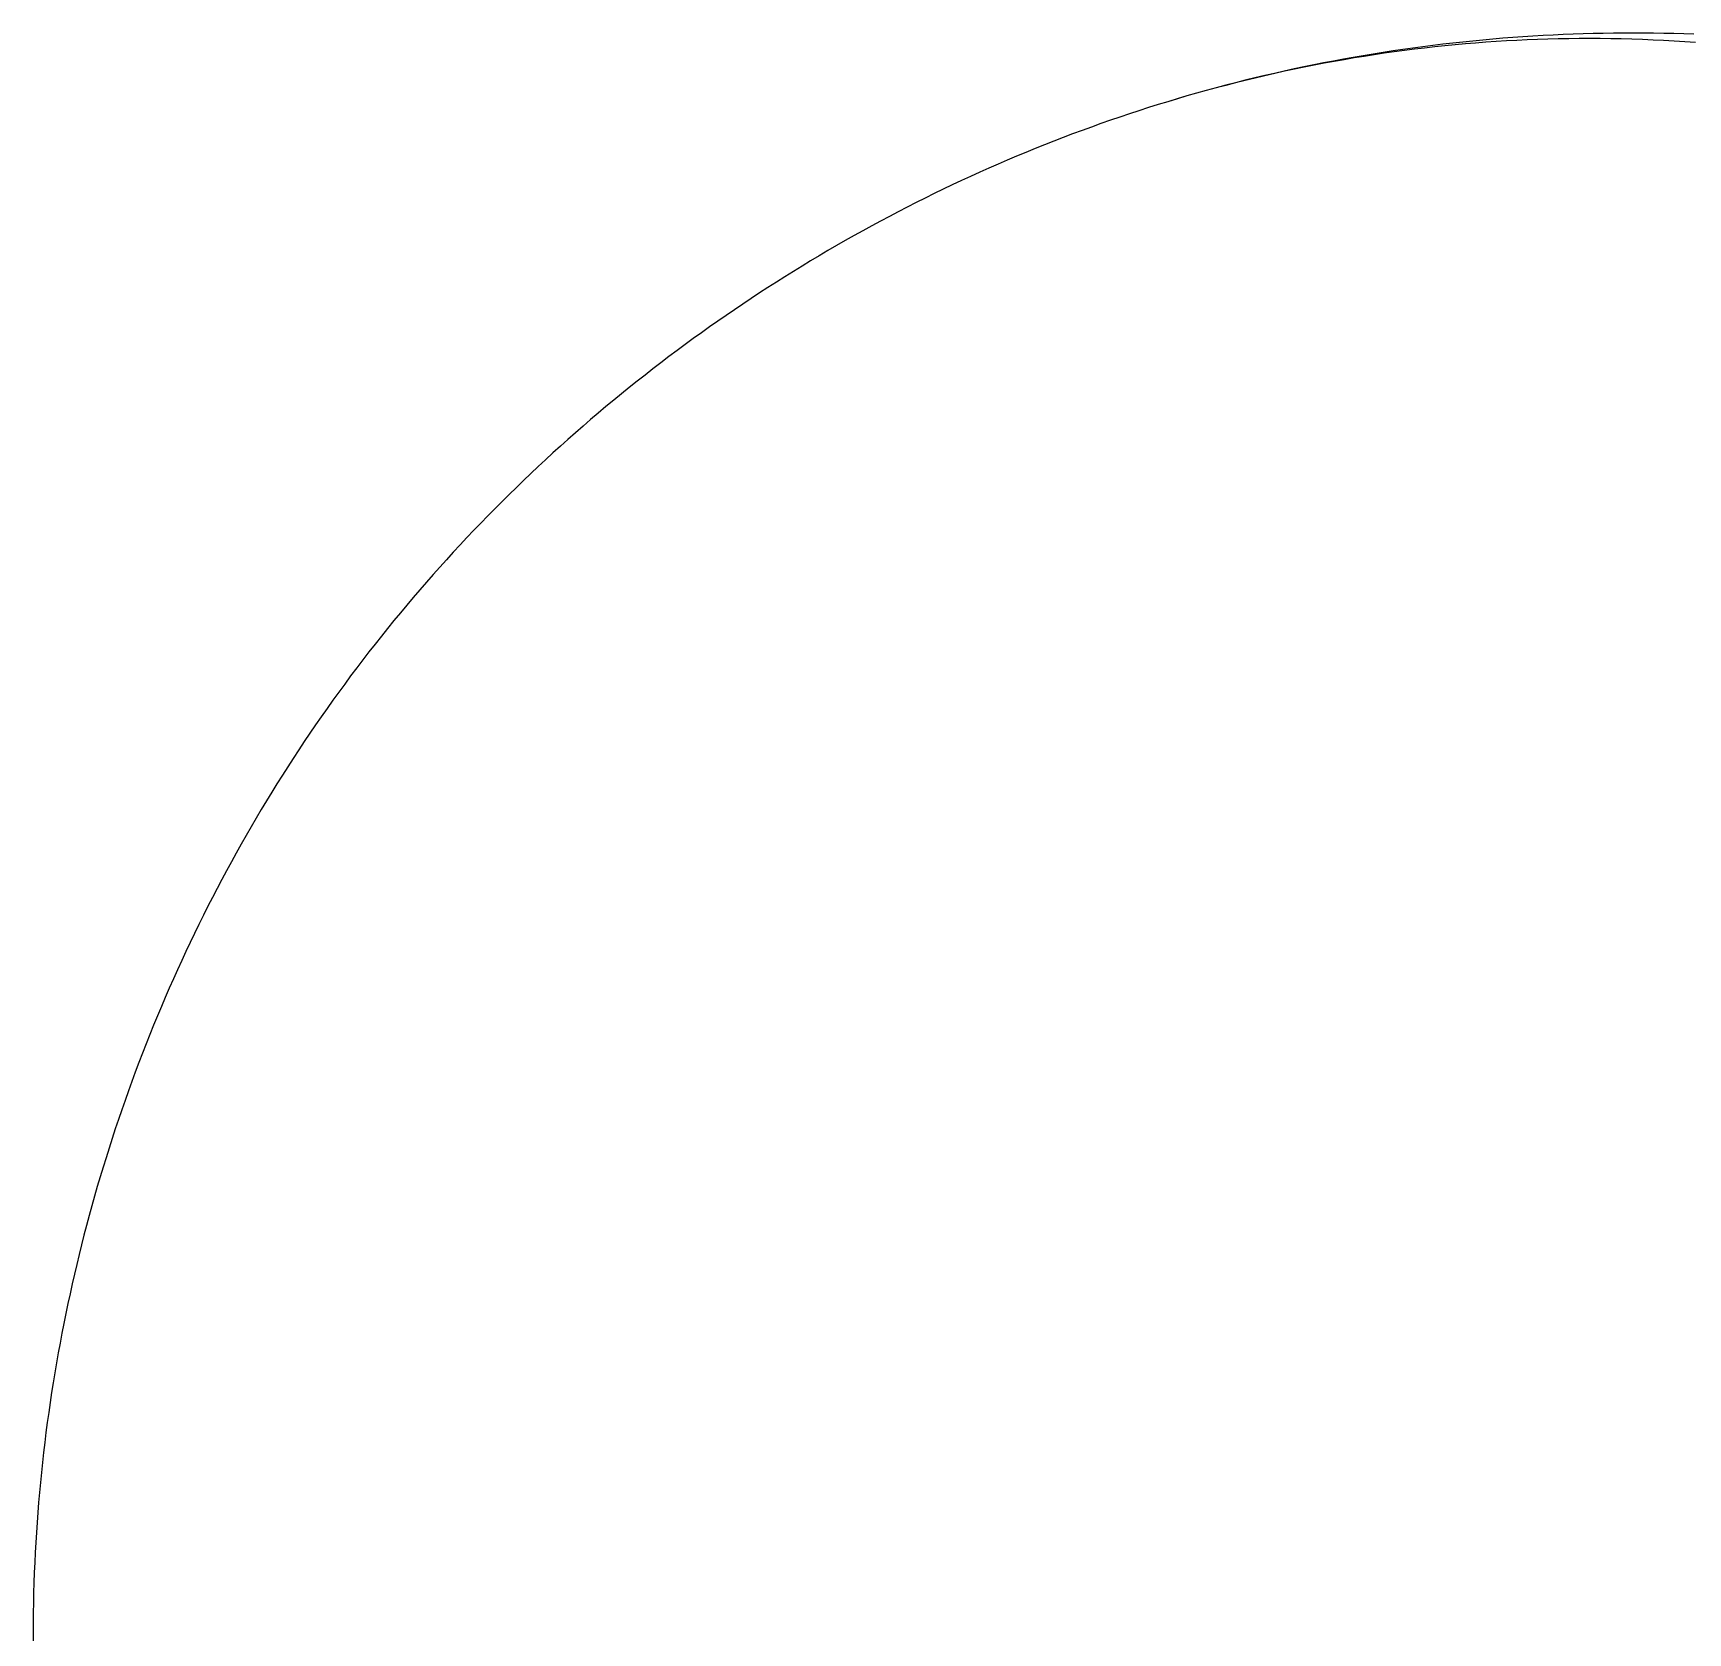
# Model space of a CAD drawing. Header units: millimetres. Extents: x -46.8 to 50, y -46.8 to 46.8.
# Drawn here: x -46.82 to 1.59, y 0 to 46.8 of the extents above; entities that cross this region are included whole.
import ezdxf

# ---------------------------------------------------------------- set-up
doc = ezdxf.new("R2010")
doc.units = ezdxf.units.MM

msp = doc.modelspace()

# ---------------------------------------------------------------- linework, layer by layer
for points in [[(1.765, 46.763, 24.88), (1.471, 46.773, 24.9), (1.177, 46.781, 24.92), (0.883, 46.788, 24.94), (0.589, 46.792, 24.96), (0.294, 46.795, 24.98), (0, 46.796, 25), (-0.294, 46.795, 25.02), (-0.589, 46.792, 25.04), (-0.883, 46.788, 25.06), (-1.177, 46.781, 25.08), (-1.471, 46.773, 25.1), (-1.765, 46.763, 25.12), (-2.059, 46.752, 25.14), (-2.353, 46.738, 25.16), (-2.647, 46.722, 25.18), (-2.941, 46.705, 25.2), (-3.234, 46.686, 25.22), (-3.528, 46.665, 25.24), (-3.821, 46.643, 25.26), (-4.114, 46.618, 25.28), (-4.407, 46.592, 25.3), (-4.7, 46.564, 25.32), (-4.993, 46.534, 25.34), (-5.285, 46.502, 25.36), (-5.577, 46.468, 25.38), (-5.87, 46.433, 25.4), (-6.161, 46.396, 25.42), (-6.453, 46.356, 25.44), (-6.744, 46.316, 25.46), (-7.035, 46.273, 25.48), (-7.326, 46.228, 25.5), (-7.616, 46.182, 25.52), (-7.906, 46.134, 25.54), (-8.196, 46.084, 25.56), (-8.486, 46.032, 25.58), (-8.775, 45.979, 25.6), (-9.064, 45.923, 25.62), (-9.352, 45.866, 25.64), (-9.64, 45.807, 25.66), (-9.928, 45.746, 25.68), (-10.215, 45.683, 25.7), (-10.502, 45.619, 25.72), (-10.788, 45.553, 25.74), (-11.074, 45.485, 25.76), (-11.36, 45.415, 25.78), (-11.645, 45.343, 25.8), (-11.929, 45.269, 25.82), (-12.213, 45.194, 25.84), (-12.497, 45.117, 25.86), (-12.78, 45.038, 25.88), (-13.063, 44.957, 25.9), (-13.345, 44.874, 25.92), (-13.626, 44.79, 25.94), (-13.907, 44.704, 25.96), (-14.187, 44.615, 25.98), (-14.467, 44.526, 26), (-14.746, 44.434, 26.02), (-15.025, 44.34, 26.04), (-15.303, 44.245, 26.06), (-15.58, 44.148, 26.08), (-15.857, 44.049, 26.1), (-16.133, 43.948, 26.12), (-16.409, 43.846, 26.14), (-16.684, 43.741, 26.16), (-16.958, 43.635, 26.18), (-17.231, 43.528, 26.2), (-17.504, 43.418, 26.22), (-17.776, 43.307, 26.24), (-18.047, 43.194, 26.26), (-18.318, 43.079, 26.28), (-18.588, 42.963, 26.3), (-18.857, 42.845, 26.32), (-19.126, 42.725, 26.34), (-19.393, 42.603, 26.36), (-19.66, 42.48, 26.38), (-19.927, 42.355, 26.4), (-20.192, 42.229, 26.42), (-20.457, 42.1, 26.44), (-20.72, 41.97, 26.46), (-20.983, 41.839, 26.48), (-21.246, 41.706, 26.5), (-21.507, 41.571, 26.52), (-21.768, 41.434, 26.54), (-22.027, 41.296, 26.56), (-22.286, 41.156, 26.58), (-22.544, 41.015, 26.6), (-22.801, 40.872, 26.62), (-23.057, 40.727, 26.64), (-23.312, 40.581, 26.66), (-23.567, 40.433, 26.68), (-23.82, 40.284, 26.7), (-24.073, 40.133, 26.72), (-24.324, 39.981, 26.74), (-24.575, 39.827, 26.76), (-24.825, 39.671, 26.78), (-25.074, 39.514, 26.8), (-25.321, 39.355, 26.82), (-25.568, 39.195, 26.84), (-25.814, 39.033, 26.86), (-26.059, 38.87, 26.88), (-26.303, 38.705, 26.9), (-26.545, 38.539, 26.92), (-26.787, 38.371, 26.94), (-27.028, 38.202, 26.96), (-27.267, 38.031, 26.98), (-27.506, 37.859, 27), (-27.744, 37.685, 27.02), (-27.98, 37.51, 27.04), (-28.215, 37.333, 27.06), (-28.45, 37.155, 27.08), (-28.683, 36.976, 27.1), (-28.915, 36.795, 27.12), (-29.146, 36.612, 27.14), (-29.376, 36.429, 27.16), (-29.604, 36.243, 27.18), (-29.832, 36.057, 27.2), (-30.058, 35.869, 27.22), (-30.283, 35.679, 27.24), (-30.507, 35.489, 27.26), (-30.73, 35.296, 27.28), (-30.951, 35.103, 27.3), (-31.172, 34.908, 27.32), (-31.391, 34.712, 27.34), (-31.609, 34.514, 27.36), (-31.826, 34.315, 27.38), (-32.041, 34.115, 27.4), (-32.255, 33.913, 27.42), (-32.468, 33.71, 27.44), (-32.68, 33.506, 27.46), (-32.89, 33.3, 27.48), (-33.099, 33.094, 27.5), (-33.307, 32.885, 27.52), (-33.513, 32.676, 27.54), (-33.718, 32.465, 27.56), (-33.922, 32.253, 27.58), (-34.125, 32.04, 27.6), (-34.326, 31.825, 27.62), (-34.525, 31.609, 27.64), (-34.724, 31.392, 27.66), (-34.921, 31.174, 27.68), (-35.116, 30.955, 27.7), (-35.31, 30.734, 27.72), (-35.503, 30.512, 27.74), (-35.694, 30.289, 27.76), (-35.884, 30.064, 27.78), (-36.073, 29.839, 27.8), (-36.26, 29.612, 27.82), (-36.445, 29.384, 27.84), (-36.629, 29.155, 27.86), (-36.812, 28.924, 27.88), (-36.993, 28.693, 27.9), (-37.172, 28.46, 27.92), (-37.351, 28.227, 27.94), (-37.527, 27.992, 27.96), (-37.702, 27.756, 27.98), (-37.876, 27.518, 28), (-38.048, 27.28, 28.02), (-38.218, 27.041, 28.04), (-38.387, 26.8, 28.06), (-38.554, 26.558, 28.08), (-38.72, 26.316, 28.1), (-38.884, 26.072, 28.12), (-39.047, 25.827, 28.14), (-39.208, 25.581, 28.16), (-39.367, 25.334, 28.18), (-39.525, 25.086, 28.2), (-39.682, 24.837, 28.22), (-39.836, 24.588, 28.24), (-39.99, 24.337, 28.26), (-40.141, 24.085, 28.28), (-40.291, 23.832, 28.3), (-40.439, 23.578, 28.32), (-40.586, 23.323, 28.34), (-40.731, 23.068, 28.36), (-40.875, 22.811, 28.38), (-41.017, 22.553, 28.4), (-41.157, 22.295, 28.42), (-41.296, 22.036, 28.44), (-41.433, 21.776, 28.46), (-41.568, 21.515, 28.48), (-41.702, 21.253, 28.5), (-41.834, 20.99, 28.52), (-41.965, 20.726, 28.54), (-42.094, 20.462, 28.56), (-42.221, 20.197, 28.58), (-42.346, 19.931, 28.6), (-42.47, 19.664, 28.62), (-42.593, 19.396, 28.64), (-42.713, 19.128, 28.66), (-42.832, 18.859, 28.68), (-42.949, 18.589, 28.7), (-43.065, 18.319, 28.72), (-43.179, 18.047, 28.74), (-43.291, 17.775, 28.76), (-43.402, 17.503, 28.78), (-43.511, 17.229, 28.8), (-43.618, 16.955, 28.82), (-43.723, 16.681, 28.84), (-43.827, 16.405, 28.86), (-43.929, 16.129, 28.88), (-44.029, 15.853, 28.9), (-44.128, 15.576, 28.92), (-44.225, 15.298, 28.94), (-44.32, 15.019, 28.96), (-44.414, 14.74, 28.98), (-44.506, 14.461, 29), (-44.596, 14.181, 29.02), (-44.684, 13.9, 29.04), (-44.771, 13.619, 29.06), (-44.856, 13.337, 29.08), (-44.939, 13.055, 29.1), (-45.02, 12.772, 29.12), (-45.1, 12.489, 29.14), (-45.178, 12.205, 29.16), (-45.254, 11.921, 29.18), (-45.328, 11.636, 29.2), (-45.401, 11.351, 29.22), (-45.471, 11.065, 29.24), (-45.54, 10.779, 29.26), (-45.608, 10.493, 29.28), (-45.673, 10.206, 29.3), (-45.737, 9.919, 29.32), (-45.799, 9.631, 29.34), (-45.859, 9.343, 29.36), (-45.917, 9.055, 29.38), (-45.974, 8.766, 29.4), (-46.029, 8.477, 29.42), (-46.082, 8.188, 29.44), (-46.133, 7.898, 29.46), (-46.182, 7.608, 29.48), (-46.23, 7.318, 29.5), (-46.275, 7.028, 29.52), (-46.319, 6.737, 29.54), (-46.361, 6.446, 29.56), (-46.401, 6.154, 29.58), (-46.44, 5.863, 29.6), (-46.476, 5.571, 29.62), (-46.511, 5.279, 29.64), (-46.544, 4.987, 29.66), (-46.575, 4.695, 29.68), (-46.604, 4.402, 29.7), (-46.631, 4.109, 29.72), (-46.657, 3.816, 29.74), (-46.68, 3.523, 29.76), (-46.702, 3.23, 29.78), (-46.722, 2.937, 29.8), (-46.74, 2.644, 29.82), (-46.756, 2.35, 29.84), (-46.77, 2.057, 29.86), (-46.783, 1.763, 29.88), (-46.793, 1.469, 29.9), (-46.802, 1.175, 29.92), (-46.808, 0.882, 29.94), (-46.813, 0.588, 29.96), (-46.816, 0.294, 29.98), (-46.817, 0, 30), (-46.816, -0.294, 30.02)], [(1.765, 46.763, 44.88), (1.471, 46.773, 44.9), (1.177, 46.781, 44.92), (0.883, 46.788, 44.94), (0.589, 46.792, 44.96), (0.294, 46.795, 44.98), (0, 46.796, 45), (-0.294, 46.795, 45.02), (-0.589, 46.792, 45.04), (-0.883, 46.788, 45.06), (-1.177, 46.781, 45.08), (-1.471, 46.773, 45.1), (-1.765, 46.763, 45.12), (-2.059, 46.752, 45.14), (-2.353, 46.738, 45.16), (-2.647, 46.722, 45.18), (-2.941, 46.705, 45.2), (-3.234, 46.686, 45.22), (-3.528, 46.665, 45.24), (-3.821, 46.643, 45.26), (-4.114, 46.618, 45.28), (-4.407, 46.592, 45.3), (-4.7, 46.564, 45.32), (-4.993, 46.534, 45.34), (-5.285, 46.502, 45.36), (-5.577, 46.468, 45.38), (-5.87, 46.433, 45.4), (-6.161, 46.396, 45.42), (-6.453, 46.356, 45.44), (-6.744, 46.316, 45.46), (-7.035, 46.273, 45.48), (-7.326, 46.228, 45.5), (-7.616, 46.182, 45.52), (-7.906, 46.134, 45.54), (-8.196, 46.084, 45.56), (-8.486, 46.032, 45.58), (-8.775, 45.979, 45.6), (-9.064, 45.923, 45.62), (-9.352, 45.866, 45.64), (-9.64, 45.807, 45.66), (-9.928, 45.746, 45.68), (-10.215, 45.683, 45.7), (-10.502, 45.619, 45.72), (-10.788, 45.553, 45.74), (-11.074, 45.485, 45.76), (-11.36, 45.415, 45.78), (-11.645, 45.343, 45.8), (-11.929, 45.269, 45.82), (-12.213, 45.194, 45.84), (-12.497, 45.117, 45.86), (-12.78, 45.038, 45.88), (-13.063, 44.957, 45.9), (-13.345, 44.874, 45.92), (-13.626, 44.79, 45.94), (-13.907, 44.704, 45.96), (-14.187, 44.615, 45.98), (-14.467, 44.526, 46), (-14.746, 44.434, 46.02), (-15.025, 44.34, 46.04), (-15.303, 44.245, 46.06), (-15.58, 44.148, 46.08), (-15.857, 44.049, 46.1), (-16.133, 43.948, 46.12), (-16.409, 43.846, 46.14), (-16.684, 43.741, 46.16), (-16.958, 43.635, 46.18), (-17.231, 43.528, 46.2), (-17.504, 43.418, 46.22), (-17.776, 43.307, 46.24), (-18.047, 43.194, 46.26), (-18.318, 43.079, 46.28), (-18.588, 42.963, 46.3), (-18.857, 42.845, 46.32), (-19.126, 42.725, 46.34), (-19.393, 42.603, 46.36), (-19.66, 42.48, 46.38), (-19.927, 42.355, 46.4), (-20.192, 42.229, 46.42), (-20.457, 42.1, 46.44), (-20.72, 41.97, 46.46), (-20.983, 41.839, 46.48), (-21.246, 41.706, 46.5), (-21.507, 41.571, 46.52), (-21.768, 41.434, 46.54), (-22.027, 41.296, 46.56), (-22.286, 41.156, 46.58), (-22.544, 41.015, 46.6), (-22.801, 40.872, 46.62), (-23.057, 40.727, 46.64), (-23.312, 40.581, 46.66), (-23.567, 40.433, 46.68), (-23.82, 40.284, 46.7), (-24.073, 40.133, 46.72), (-24.324, 39.981, 46.74), (-24.575, 39.827, 46.76), (-24.825, 39.671, 46.78), (-25.074, 39.514, 46.8), (-25.321, 39.355, 46.82), (-25.568, 39.195, 46.84), (-25.814, 39.033, 46.86), (-26.059, 38.87, 46.88), (-26.303, 38.705, 46.9), (-26.545, 38.539, 46.92), (-26.787, 38.371, 46.94), (-27.028, 38.202, 46.96), (-27.267, 38.031, 46.98), (-27.506, 37.859, 47), (-27.744, 37.685, 47.02), (-27.98, 37.51, 47.04), (-28.215, 37.333, 47.06), (-28.45, 37.155, 47.08), (-28.683, 36.976, 47.1), (-28.915, 36.795, 47.12), (-29.146, 36.612, 47.14), (-29.376, 36.429, 47.16), (-29.604, 36.243, 47.18), (-29.832, 36.057, 47.2), (-30.058, 35.869, 47.22), (-30.283, 35.679, 47.24), (-30.507, 35.489, 47.26), (-30.73, 35.296, 47.28), (-30.951, 35.103, 47.3), (-31.172, 34.908, 47.32), (-31.391, 34.712, 47.34), (-31.609, 34.514, 47.36), (-31.826, 34.315, 47.38), (-32.041, 34.115, 47.4), (-32.255, 33.913, 47.42), (-32.468, 33.71, 47.44), (-32.68, 33.506, 47.46), (-32.89, 33.3, 47.48), (-33.099, 33.094, 47.5), (-33.307, 32.885, 47.52), (-33.513, 32.676, 47.54), (-33.718, 32.465, 47.56), (-33.922, 32.253, 47.58), (-34.125, 32.04, 47.6), (-34.326, 31.825, 47.62), (-34.525, 31.609, 47.64), (-34.724, 31.392, 47.66), (-34.921, 31.174, 47.68), (-35.116, 30.955, 47.7), (-35.31, 30.734, 47.72), (-35.503, 30.512, 47.74), (-35.694, 30.289, 47.76), (-35.884, 30.064, 47.78), (-36.073, 29.839, 47.8), (-36.26, 29.612, 47.82), (-36.445, 29.384, 47.84), (-36.629, 29.155, 47.86), (-36.812, 28.924, 47.88), (-36.993, 28.693, 47.9), (-37.172, 28.46, 47.92), (-37.351, 28.227, 47.94), (-37.527, 27.992, 47.96), (-37.702, 27.756, 47.98), (-37.876, 27.518, 48), (-38.048, 27.28, 48.02), (-38.218, 27.041, 48.04), (-38.387, 26.8, 48.06), (-38.554, 26.558, 48.08), (-38.72, 26.316, 48.1), (-38.884, 26.072, 48.12), (-39.047, 25.827, 48.14), (-39.208, 25.581, 48.16), (-39.367, 25.334, 48.18), (-39.525, 25.086, 48.2), (-39.682, 24.837, 48.22), (-39.836, 24.588, 48.24), (-39.99, 24.337, 48.26), (-40.141, 24.085, 48.28), (-40.291, 23.832, 48.3), (-40.439, 23.578, 48.32), (-40.586, 23.323, 48.34), (-40.731, 23.068, 48.36), (-40.875, 22.811, 48.38), (-41.017, 22.553, 48.4), (-41.157, 22.295, 48.42), (-41.296, 22.036, 48.44), (-41.433, 21.776, 48.46), (-41.568, 21.515, 48.48), (-41.702, 21.253, 48.5), (-41.834, 20.99, 48.52), (-41.965, 20.726, 48.54), (-42.094, 20.462, 48.56), (-42.221, 20.197, 48.58), (-42.346, 19.931, 48.6), (-42.47, 19.664, 48.62), (-42.593, 19.396, 48.64), (-42.713, 19.128, 48.66), (-42.832, 18.859, 48.68), (-42.949, 18.589, 48.7), (-43.065, 18.319, 48.72), (-43.179, 18.047, 48.74), (-43.291, 17.775, 48.76), (-43.402, 17.503, 48.78), (-43.511, 17.229, 48.8), (-43.618, 16.955, 48.82), (-43.723, 16.681, 48.84), (-43.827, 16.405, 48.86), (-43.929, 16.129, 48.88), (-44.029, 15.853, 48.9), (-44.128, 15.576, 48.92), (-44.225, 15.298, 48.94), (-44.32, 15.019, 48.96), (-44.414, 14.74, 48.98), (-44.506, 14.461, 49), (-44.596, 14.181, 49.02), (-44.684, 13.9, 49.04), (-44.771, 13.619, 49.06), (-44.856, 13.337, 49.08), (-44.939, 13.055, 49.1), (-45.02, 12.772, 49.12), (-45.1, 12.489, 49.14), (-45.178, 12.205, 49.16), (-45.254, 11.921, 49.18), (-45.328, 11.636, 49.2), (-45.401, 11.351, 49.22), (-45.471, 11.065, 49.24), (-45.54, 10.779, 49.26), (-45.608, 10.493, 49.28), (-45.673, 10.206, 49.3), (-45.737, 9.919, 49.32), (-45.799, 9.631, 49.34), (-45.859, 9.343, 49.36), (-45.917, 9.055, 49.38), (-45.974, 8.766, 49.4), (-46.029, 8.477, 49.42), (-46.082, 8.188, 49.44), (-46.133, 7.898, 49.46), (-46.182, 7.608, 49.48), (-46.23, 7.318, 49.5), (-46.275, 7.028, 49.52), (-46.319, 6.737, 49.54), (-46.361, 6.446, 49.56), (-46.401, 6.154, 49.58), (-46.44, 5.863, 49.6), (-46.476, 5.571, 49.62), (-46.511, 5.279, 49.64), (-46.544, 4.987, 49.66), (-46.575, 4.695, 49.68), (-46.604, 4.402, 49.7), (-46.631, 4.109, 49.72), (-46.657, 3.816, 49.74), (-46.68, 3.523, 49.76), (-46.702, 3.23, 49.78), (-46.722, 2.937, 49.8), (-46.74, 2.644, 49.82), (-46.756, 2.35, 49.84), (-46.77, 2.057, 49.86), (-46.783, 1.763, 49.88), (-46.793, 1.469, 49.9), (-46.802, 1.175, 49.92), (-46.808, 0.882, 49.94), (-46.813, 0.588, 49.96), (-46.816, 0.294, 49.98), (-46.817, 0, 50), (-46.816, -0.294, 50.02)], [(1.765, 46.763, 64.88), (1.471, 46.773, 64.9), (1.177, 46.781, 64.92), (0.883, 46.788, 64.94), (0.589, 46.792, 64.96), (0.294, 46.795, 64.98), (0, 46.796, 65), (-0.294, 46.795, 65.02), (-0.589, 46.792, 65.04), (-0.883, 46.788, 65.06), (-1.177, 46.781, 65.08), (-1.471, 46.773, 65.1), (-1.765, 46.763, 65.12), (-2.059, 46.752, 65.14), (-2.353, 46.738, 65.16), (-2.647, 46.722, 65.18), (-2.941, 46.705, 65.2), (-3.234, 46.686, 65.22), (-3.528, 46.665, 65.24), (-3.821, 46.643, 65.26), (-4.114, 46.618, 65.28), (-4.407, 46.592, 65.3), (-4.7, 46.564, 65.32), (-4.993, 46.534, 65.34), (-5.285, 46.502, 65.36), (-5.577, 46.468, 65.38), (-5.87, 46.433, 65.4), (-6.161, 46.396, 65.42), (-6.453, 46.356, 65.44), (-6.744, 46.316, 65.46), (-7.035, 46.273, 65.48), (-7.326, 46.228, 65.5), (-7.616, 46.182, 65.52), (-7.906, 46.134, 65.54), (-8.196, 46.084, 65.56), (-8.486, 46.032, 65.58), (-8.775, 45.979, 65.6), (-9.064, 45.923, 65.62), (-9.352, 45.866, 65.64), (-9.64, 45.807, 65.66), (-9.928, 45.746, 65.68), (-10.215, 45.683, 65.7), (-10.502, 45.619, 65.72), (-10.788, 45.553, 65.74), (-11.074, 45.485, 65.76), (-11.36, 45.415, 65.78), (-11.645, 45.343, 65.8), (-11.929, 45.269, 65.82), (-12.213, 45.194, 65.84), (-12.497, 45.117, 65.86), (-12.78, 45.038, 65.88), (-13.063, 44.957, 65.9), (-13.345, 44.874, 65.92), (-13.626, 44.79, 65.94), (-13.907, 44.704, 65.96), (-14.187, 44.615, 65.98), (-14.467, 44.526, 66), (-14.746, 44.434, 66.02), (-15.025, 44.34, 66.04), (-15.303, 44.245, 66.06), (-15.58, 44.148, 66.08), (-15.857, 44.049, 66.1), (-16.133, 43.948, 66.12), (-16.409, 43.846, 66.14), (-16.684, 43.741, 66.16), (-16.958, 43.635, 66.18), (-17.231, 43.528, 66.2), (-17.504, 43.418, 66.22), (-17.776, 43.307, 66.24), (-18.047, 43.194, 66.26), (-18.318, 43.079, 66.28), (-18.588, 42.963, 66.3), (-18.857, 42.845, 66.32), (-19.126, 42.725, 66.34), (-19.393, 42.603, 66.36), (-19.66, 42.48, 66.38), (-19.927, 42.355, 66.4), (-20.192, 42.229, 66.42), (-20.457, 42.1, 66.44), (-20.72, 41.97, 66.46), (-20.983, 41.839, 66.48), (-21.246, 41.706, 66.5), (-21.507, 41.571, 66.52), (-21.768, 41.434, 66.54), (-22.027, 41.296, 66.56), (-22.286, 41.156, 66.58), (-22.544, 41.015, 66.6), (-22.801, 40.872, 66.62), (-23.057, 40.727, 66.64), (-23.312, 40.581, 66.66), (-23.567, 40.433, 66.68), (-23.82, 40.284, 66.7), (-24.073, 40.133, 66.72), (-24.324, 39.981, 66.74), (-24.575, 39.827, 66.76), (-24.825, 39.671, 66.78), (-25.074, 39.514, 66.8), (-25.321, 39.355, 66.82), (-25.568, 39.195, 66.84), (-25.814, 39.033, 66.86), (-26.059, 38.87, 66.88), (-26.303, 38.705, 66.9), (-26.545, 38.539, 66.92), (-26.787, 38.371, 66.94), (-27.028, 38.202, 66.96), (-27.267, 38.031, 66.98), (-27.506, 37.859, 67), (-27.744, 37.685, 67.02), (-27.98, 37.51, 67.04), (-28.215, 37.333, 67.06), (-28.45, 37.155, 67.08), (-28.683, 36.976, 67.1), (-28.915, 36.795, 67.12), (-29.146, 36.612, 67.14), (-29.376, 36.429, 67.16), (-29.604, 36.243, 67.18), (-29.832, 36.057, 67.2), (-30.058, 35.869, 67.22), (-30.283, 35.679, 67.24), (-30.507, 35.489, 67.26), (-30.73, 35.296, 67.28), (-30.951, 35.103, 67.3), (-31.172, 34.908, 67.32), (-31.391, 34.712, 67.34), (-31.609, 34.514, 67.36), (-31.826, 34.315, 67.38), (-32.041, 34.115, 67.4), (-32.255, 33.913, 67.42), (-32.468, 33.71, 67.44), (-32.68, 33.506, 67.46), (-32.89, 33.3, 67.48), (-33.099, 33.094, 67.5), (-33.307, 32.885, 67.52), (-33.513, 32.676, 67.54), (-33.718, 32.465, 67.56), (-33.922, 32.253, 67.58), (-34.125, 32.04, 67.6), (-34.326, 31.825, 67.62), (-34.525, 31.609, 67.64), (-34.724, 31.392, 67.66), (-34.921, 31.174, 67.68), (-35.116, 30.955, 67.7), (-35.31, 30.734, 67.72), (-35.503, 30.512, 67.74), (-35.694, 30.289, 67.76), (-35.884, 30.064, 67.78), (-36.073, 29.839, 67.8), (-36.26, 29.612, 67.82), (-36.445, 29.384, 67.84), (-36.629, 29.155, 67.86), (-36.812, 28.924, 67.88), (-36.993, 28.693, 67.9), (-37.172, 28.46, 67.92), (-37.351, 28.227, 67.94), (-37.527, 27.992, 67.96), (-37.702, 27.756, 67.98), (-37.876, 27.518, 68), (-38.048, 27.28, 68.02), (-38.218, 27.041, 68.04), (-38.387, 26.8, 68.06), (-38.554, 26.558, 68.08), (-38.72, 26.316, 68.1), (-38.884, 26.072, 68.12), (-39.047, 25.827, 68.14), (-39.208, 25.581, 68.16), (-39.367, 25.334, 68.18), (-39.525, 25.086, 68.2), (-39.682, 24.837, 68.22), (-39.836, 24.588, 68.24), (-39.99, 24.337, 68.26), (-40.141, 24.085, 68.28), (-40.291, 23.832, 68.3), (-40.439, 23.578, 68.32), (-40.586, 23.323, 68.34), (-40.731, 23.068, 68.36), (-40.875, 22.811, 68.38), (-41.017, 22.553, 68.4), (-41.157, 22.295, 68.42), (-41.296, 22.036, 68.44), (-41.433, 21.776, 68.46), (-41.568, 21.515, 68.48), (-41.702, 21.253, 68.5), (-41.834, 20.99, 68.52), (-41.965, 20.726, 68.54), (-42.094, 20.462, 68.56), (-42.221, 20.197, 68.58), (-42.346, 19.931, 68.6), (-42.47, 19.664, 68.62), (-42.593, 19.396, 68.64), (-42.713, 19.128, 68.66), (-42.832, 18.859, 68.68), (-42.949, 18.589, 68.7), (-43.065, 18.319, 68.72), (-43.179, 18.047, 68.74), (-43.291, 17.775, 68.76), (-43.402, 17.503, 68.78), (-43.511, 17.229, 68.8), (-43.618, 16.955, 68.82), (-43.723, 16.681, 68.84), (-43.827, 16.405, 68.86), (-43.929, 16.129, 68.88), (-44.029, 15.853, 68.9), (-44.128, 15.576, 68.92), (-44.225, 15.298, 68.94), (-44.32, 15.019, 68.96), (-44.414, 14.74, 68.98), (-44.506, 14.461, 69), (-44.596, 14.181, 69.02), (-44.684, 13.9, 69.04), (-44.771, 13.619, 69.06), (-44.856, 13.337, 69.08), (-44.939, 13.055, 69.1), (-45.02, 12.772, 69.12), (-45.1, 12.489, 69.14), (-45.178, 12.205, 69.16), (-45.254, 11.921, 69.18), (-45.328, 11.636, 69.2), (-45.401, 11.351, 69.22), (-45.471, 11.065, 69.24), (-45.54, 10.779, 69.26), (-45.608, 10.493, 69.28), (-45.673, 10.206, 69.3), (-45.737, 9.919, 69.32), (-45.799, 9.631, 69.34), (-45.859, 9.343, 69.36), (-45.917, 9.055, 69.38), (-45.974, 8.766, 69.4), (-46.029, 8.477, 69.42), (-46.082, 8.188, 69.44), (-46.133, 7.898, 69.46), (-46.182, 7.608, 69.48), (-46.23, 7.318, 69.5), (-46.275, 7.028, 69.52), (-46.319, 6.737, 69.54), (-46.361, 6.446, 69.56), (-46.401, 6.154, 69.58), (-46.44, 5.863, 69.6), (-46.476, 5.571, 69.62), (-46.511, 5.279, 69.64), (-46.544, 4.987, 69.66), (-46.575, 4.695, 69.68), (-46.604, 4.402, 69.7), (-46.631, 4.109, 69.72), (-46.657, 3.816, 69.74), (-46.68, 3.523, 69.76), (-46.702, 3.23, 69.78), (-46.722, 2.937, 69.8), (-46.74, 2.644, 69.82), (-46.756, 2.35, 69.84), (-46.77, 2.057, 69.86), (-46.783, 1.763, 69.88), (-46.793, 1.469, 69.9), (-46.802, 1.175, 69.92), (-46.808, 0.882, 69.94), (-46.813, 0.588, 69.96), (-46.816, 0.294, 69.98), (-46.817, 0, 70), (-46.816, -0.294, 70.02)], [(1.818, 46.521, 4.872), (1.505, 46.543, 4.894), (1.193, 46.562, 4.915), (0.881, 46.58, 4.937), (0.571, 46.594, 4.958), (0.26, 46.607, 4.979), (-0.049, 46.617, 5), (-0.358, 46.625, 5.022), (-0.666, 46.631, 5.043), (-0.974, 46.634, 5.064), (-1.281, 46.635, 5.085), (-1.588, 46.634, 5.106), (-1.894, 46.631, 5.127), (-2.199, 46.626, 5.148), (-2.503, 46.618, 5.169), (-2.807, 46.608, 5.189), (-3.111, 46.596, 5.21), (-3.413, 46.582, 5.231), (-3.716, 46.566, 5.252), (-4.017, 46.547, 5.272), (-4.318, 46.527, 5.293), (-4.618, 46.504, 5.313), (-4.918, 46.479, 5.334), (-5.217, 46.452, 5.355), (-5.515, 46.423, 5.375), (-5.813, 46.392, 5.396), (-6.11, 46.359, 5.416), (-6.407, 46.323, 5.436), (-6.703, 46.286, 5.457), (-6.998, 46.246, 5.477), (-7.293, 46.205, 5.497), (-7.587, 46.161, 5.518), (-7.881, 46.116, 5.538), (-8.174, 46.068, 5.558), (-8.466, 46.018, 5.578), (-8.758, 45.967, 5.599), (-9.049, 45.913, 5.619), (-9.34, 45.857, 5.639), (-9.63, 45.8, 5.659), (-9.919, 45.74, 5.679), (-10.208, 45.678, 5.699), (-10.496, 45.615, 5.72), (-10.783, 45.549, 5.74), (-11.07, 45.482, 5.76), (-11.357, 45.413, 5.78), (-11.643, 45.341, 5.8), (-11.928, 45.268, 5.82), (-12.212, 45.193, 5.84), (-12.496, 45.116, 5.86), (-12.78, 45.037, 5.88), (-13.062, 44.957, 5.9), (-13.344, 44.874, 5.92), (-13.626, 44.79, 5.94), (-13.907, 44.704, 5.96), (-14.187, 44.615, 5.98), (-14.467, 44.526, 6), (-14.746, 44.434, 6.02), (-15.025, 44.34, 6.04), (-15.303, 44.245, 6.06), (-15.58, 44.148, 6.08), (-15.857, 44.049, 6.1), (-16.133, 43.948, 6.12), (-16.409, 43.846, 6.14), (-16.684, 43.741, 6.16), (-16.958, 43.635, 6.18), (-17.231, 43.528, 6.2), (-17.504, 43.418, 6.22), (-17.776, 43.307, 6.24), (-18.047, 43.194, 6.26), (-18.318, 43.079, 6.28), (-18.588, 42.963, 6.3), (-18.857, 42.845, 6.32), (-19.126, 42.725, 6.34), (-19.393, 42.603, 6.36), (-19.66, 42.48, 6.38), (-19.927, 42.355, 6.4), (-20.192, 42.229, 6.42), (-20.457, 42.1, 6.44), (-20.72, 41.97, 6.46), (-20.983, 41.839, 6.48), (-21.246, 41.706, 6.5), (-21.507, 41.571, 6.52), (-21.768, 41.434, 6.54), (-22.027, 41.296, 6.56), (-22.286, 41.156, 6.58), (-22.544, 41.015, 6.6), (-22.801, 40.872, 6.62), (-23.057, 40.727, 6.64), (-23.312, 40.581, 6.66), (-23.567, 40.433, 6.68), (-23.82, 40.284, 6.7), (-24.073, 40.133, 6.72), (-24.324, 39.981, 6.74), (-24.575, 39.827, 6.76), (-24.825, 39.671, 6.78), (-25.074, 39.514, 6.8), (-25.321, 39.355, 6.82), (-25.568, 39.195, 6.84), (-25.814, 39.033, 6.86), (-26.059, 38.87, 6.88), (-26.303, 38.705, 6.9), (-26.545, 38.539, 6.92), (-26.787, 38.371, 6.94), (-27.028, 38.202, 6.96), (-27.267, 38.031, 6.98), (-27.506, 37.859, 7), (-27.744, 37.685, 7.02), (-27.98, 37.51, 7.04), (-28.215, 37.333, 7.06), (-28.45, 37.155, 7.08), (-28.683, 36.976, 7.1), (-28.915, 36.795, 7.12), (-29.146, 36.612, 7.14), (-29.376, 36.429, 7.16), (-29.604, 36.243, 7.18), (-29.832, 36.057, 7.2), (-30.058, 35.869, 7.22), (-30.283, 35.679, 7.24), (-30.507, 35.489, 7.26), (-30.73, 35.296, 7.28), (-30.951, 35.103, 7.3), (-31.172, 34.908, 7.32), (-31.391, 34.712, 7.34), (-31.609, 34.514, 7.36), (-31.826, 34.315, 7.38), (-32.041, 34.115, 7.4), (-32.255, 33.913, 7.42), (-32.468, 33.71, 7.44), (-32.68, 33.506, 7.46), (-32.89, 33.3, 7.48), (-33.099, 33.094, 7.5), (-33.307, 32.885, 7.52), (-33.513, 32.676, 7.54), (-33.718, 32.465, 7.56), (-33.922, 32.253, 7.58), (-34.125, 32.04, 7.6), (-34.326, 31.825, 7.62), (-34.525, 31.609, 7.64), (-34.724, 31.392, 7.66), (-34.921, 31.174, 7.68), (-35.116, 30.955, 7.7), (-35.31, 30.734, 7.72), (-35.503, 30.512, 7.74), (-35.694, 30.289, 7.76), (-35.884, 30.064, 7.78), (-36.073, 29.839, 7.8), (-36.26, 29.612, 7.82), (-36.445, 29.384, 7.84), (-36.629, 29.155, 7.86), (-36.812, 28.924, 7.88), (-36.993, 28.693, 7.9), (-37.172, 28.46, 7.92), (-37.351, 28.227, 7.94), (-37.527, 27.992, 7.96), (-37.702, 27.756, 7.98), (-37.876, 27.518, 8), (-38.048, 27.28, 8.02), (-38.218, 27.041, 8.04), (-38.387, 26.8, 8.06), (-38.554, 26.558, 8.08), (-38.72, 26.316, 8.1), (-38.884, 26.072, 8.12), (-39.047, 25.827, 8.14), (-39.208, 25.581, 8.16), (-39.367, 25.334, 8.18), (-39.525, 25.086, 8.2), (-39.682, 24.837, 8.22), (-39.836, 24.588, 8.24), (-39.99, 24.337, 8.26), (-40.141, 24.085, 8.28), (-40.291, 23.832, 8.3), (-40.439, 23.578, 8.32), (-40.586, 23.323, 8.34), (-40.731, 23.068, 8.36), (-40.875, 22.811, 8.38), (-41.017, 22.553, 8.4), (-41.157, 22.295, 8.42), (-41.296, 22.036, 8.44), (-41.433, 21.776, 8.46), (-41.568, 21.515, 8.48), (-41.702, 21.253, 8.5), (-41.834, 20.99, 8.52), (-41.965, 20.726, 8.54), (-42.094, 20.462, 8.56), (-42.221, 20.197, 8.58), (-42.346, 19.931, 8.6), (-42.47, 19.664, 8.62), (-42.593, 19.396, 8.64), (-42.713, 19.128, 8.66), (-42.832, 18.859, 8.68), (-42.949, 18.589, 8.7), (-43.065, 18.319, 8.72), (-43.179, 18.047, 8.74), (-43.291, 17.775, 8.76), (-43.402, 17.503, 8.78), (-43.511, 17.229, 8.8), (-43.618, 16.955, 8.82), (-43.723, 16.681, 8.84), (-43.827, 16.405, 8.86), (-43.929, 16.129, 8.88), (-44.029, 15.853, 8.9), (-44.128, 15.576, 8.92), (-44.225, 15.298, 8.94), (-44.32, 15.019, 8.96), (-44.414, 14.74, 8.98), (-44.506, 14.461, 9), (-44.596, 14.181, 9.02), (-44.684, 13.9, 9.04), (-44.771, 13.619, 9.06), (-44.856, 13.337, 9.08), (-44.939, 13.055, 9.1), (-45.02, 12.772, 9.12), (-45.1, 12.489, 9.14), (-45.178, 12.205, 9.16), (-45.254, 11.921, 9.18), (-45.328, 11.636, 9.2), (-45.401, 11.351, 9.22), (-45.471, 11.065, 9.24), (-45.54, 10.779, 9.26), (-45.608, 10.493, 9.28), (-45.673, 10.206, 9.3), (-45.737, 9.919, 9.32), (-45.799, 9.631, 9.34), (-45.859, 9.343, 9.36), (-45.917, 9.055, 9.38), (-45.974, 8.766, 9.4), (-46.029, 8.477, 9.42), (-46.082, 8.188, 9.44), (-46.133, 7.898, 9.46), (-46.182, 7.608, 9.48), (-46.23, 7.318, 9.5), (-46.275, 7.028, 9.52), (-46.319, 6.737, 9.54), (-46.361, 6.446, 9.56), (-46.401, 6.154, 9.58), (-46.44, 5.863, 9.6), (-46.476, 5.571, 9.62), (-46.511, 5.279, 9.64), (-46.544, 4.987, 9.66), (-46.575, 4.695, 9.68), (-46.604, 4.402, 9.7), (-46.631, 4.109, 9.72), (-46.657, 3.816, 9.74), (-46.68, 3.523, 9.76), (-46.702, 3.23, 9.78), (-46.722, 2.937, 9.8), (-46.74, 2.644, 9.82), (-46.756, 2.35, 9.84), (-46.77, 2.057, 9.86), (-46.783, 1.763, 9.88), (-46.793, 1.469, 9.9), (-46.802, 1.175, 9.92), (-46.808, 0.882, 9.94), (-46.813, 0.588, 9.96), (-46.816, 0.294, 9.98), (-46.817, 0, 10), (-46.816, -0.294, 10.02)]]:
    msp.add_polyline3d(points)

doc.saveas('drawing.dxf')
